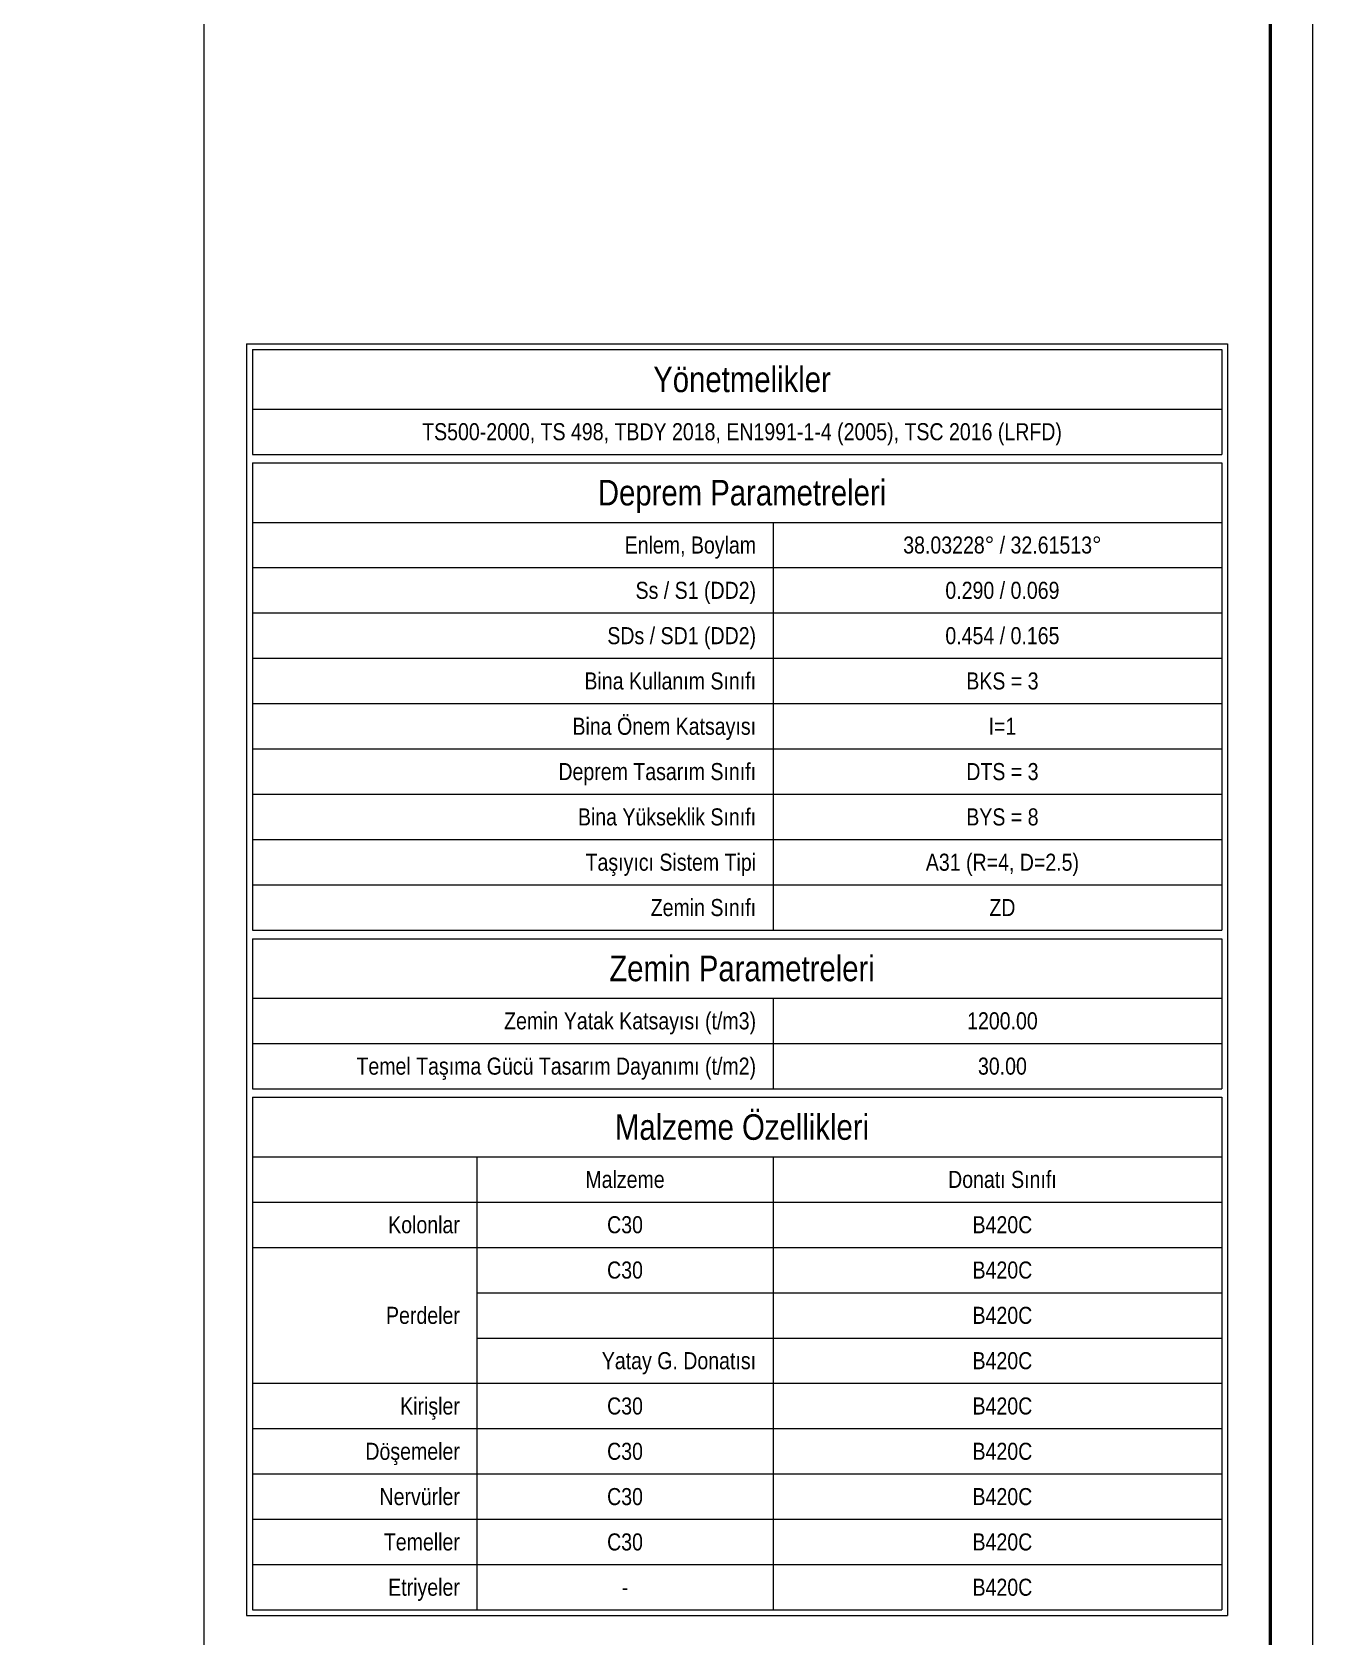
# Model space of a CAD drawing. Header units: millimetres. Extents: x -267 to 94375, y 6431 to 10838.
# Drawn here: x 8188 to 8939, y 7099 to 8040 of the extents above; entities that cross this region are included whole.
import ezdxf
from ezdxf.enums import TextEntityAlignment as Align

# ---------------------------------------------------------------- set-up
doc = ezdxf.new("R2010")
doc.units = ezdxf.units.MM
doc.header["$LTSCALE"] = 0.0001
for name, color, linetype, lineweight in [('Metraj Tablosu Ana Başlık', 1, 'Continuous', 20), ('Metraj Tablosu Başlık', 1, 'Continuous', 20), ('SHEETSUMMARY-50', 152, 'Continuous', 20), ('SheetView', 40, 'Continuous', 20), ('SheetViewOut', 231, 'Continuous', 20)]:
    doc.layers.add(name, color=color, linetype=linetype, lineweight=lineweight)
doc.layers.add('Metraj Tablosu Yazı', color=8, linetype='Continuous', lineweight=20, true_color=0x414141)
doc.layers.add('Metraj Tablosu Çizgi', color=171, linetype='Continuous', lineweight=20, true_color=0xaaaaff)
doc.styles.add('YAZI (BEYKENT)', font='')
doc.styles.get('YAZI (BEYKENT)').set_extended_font_data('Bahnschrift Light Condensed')

msp = doc.modelspace()

# ---------------------------------------------------------------- linework, layer by layer
at = {"layer": 'Metraj Tablosu Çizgi'}
for points in [[(8313.61, 7857.22), (8888.61, 7857.22)], [(8313.61, 7857.22), (8313.61, 7111.81)], [(8888.61, 7857.22), (8888.61, 7111.81)], [(8316.95, 7853.89), (8885.28, 7853.89)], [(8316.95, 7853.89), (8316.95, 7819.05)], [(8885.28, 7853.89), (8885.28, 7819.05)], [(8316.95, 7819.05), (8885.28, 7819.05)], [(8316.95, 7819.05), (8885.28, 7819.05)], [(8316.95, 7819.05), (8316.95, 7792.48)], [(8885.28, 7819.05), (8885.28, 7792.48)], [(8316.95, 7792.48), (8885.28, 7792.48)], [(8316.95, 7787.48), (8885.28, 7787.48)], [(8316.95, 7787.48), (8316.95, 7752.64)], [(8885.28, 7787.48), (8885.28, 7752.64)], [(8316.95, 7752.64), (8885.28, 7752.64)], [(8316.95, 7752.64), (8622.21, 7752.64)], [(8316.95, 7752.64), (8316.95, 7726.08)], [(8622.21, 7752.64), (8622.21, 7726.08)], [(8622.21, 7752.64), (8885.28, 7752.64)], [(8622.21, 7752.64), (8622.21, 7726.08)], [(8885.28, 7752.64), (8885.28, 7726.08)], [(8316.95, 7726.08), (8622.21, 7726.08)], [(8316.95, 7726.08), (8622.21, 7726.08)], [(8316.95, 7726.08), (8316.95, 7699.52)], [(8622.21, 7726.08), (8885.28, 7726.08)], [(8622.21, 7726.08), (8622.21, 7699.52)], [(8622.21, 7726.08), (8885.28, 7726.08)], [(8622.21, 7726.08), (8622.21, 7699.52)], [(8885.28, 7726.08), (8885.28, 7699.52)], [(8316.95, 7699.52), (8622.21, 7699.52)], [(8316.95, 7699.52), (8622.21, 7699.52)], [(8316.95, 7699.52), (8316.95, 7672.95)], [(8622.21, 7699.52), (8885.28, 7699.52)], [(8622.21, 7699.52), (8622.21, 7672.95)], [(8622.21, 7699.52), (8885.28, 7699.52)], [(8622.21, 7699.52), (8622.21, 7672.95)], [(8885.28, 7699.52), (8885.28, 7672.95)], [(8316.95, 7672.95), (8622.21, 7672.95)], [(8316.95, 7672.95), (8622.21, 7672.95)], [(8316.95, 7672.95), (8316.95, 7646.39)], [(8622.21, 7672.95), (8885.28, 7672.95)], [(8622.21, 7672.95), (8622.21, 7646.39)], [(8622.21, 7672.95), (8885.28, 7672.95)], [(8622.21, 7672.95), (8622.21, 7646.39)], [(8885.28, 7672.95), (8885.28, 7646.39)], [(8316.95, 7646.39), (8622.21, 7646.39)], [(8316.95, 7646.39), (8622.21, 7646.39)], [(8316.95, 7646.39), (8316.95, 7619.83)], [(8622.21, 7646.39), (8885.28, 7646.39)], [(8622.21, 7646.39), (8622.21, 7619.83)], [(8622.21, 7646.39), (8885.28, 7646.39)], [(8622.21, 7646.39), (8622.21, 7619.83)], [(8885.28, 7646.39), (8885.28, 7619.83)], [(8316.95, 7619.83), (8622.21, 7619.83)], [(8316.95, 7619.83), (8622.21, 7619.83)], [(8316.95, 7619.83), (8316.95, 7593.27)], [(8622.21, 7619.83), (8885.28, 7619.83)], [(8622.21, 7619.83), (8622.21, 7593.27)], [(8622.21, 7619.83), (8885.28, 7619.83)], [(8622.21, 7619.83), (8622.21, 7593.27)], [(8885.28, 7619.83), (8885.28, 7593.27)], [(8316.95, 7593.27), (8622.21, 7593.27)], [(8316.95, 7593.27), (8622.21, 7593.27)], [(8316.95, 7593.27), (8316.95, 7566.7)], [(8622.21, 7593.27), (8885.28, 7593.27)], [(8622.21, 7593.27), (8622.21, 7566.7)], [(8622.21, 7593.27), (8885.28, 7593.27)], [(8622.21, 7593.27), (8622.21, 7566.7)], [(8885.28, 7593.27), (8885.28, 7566.7)], [(8316.95, 7566.7), (8622.21, 7566.7)], [(8316.95, 7566.7), (8622.21, 7566.7)], [(8316.95, 7566.7), (8316.95, 7540.14)], [(8622.21, 7566.7), (8885.28, 7566.7)], [(8622.21, 7566.7), (8622.21, 7540.14)], [(8622.21, 7566.7), (8885.28, 7566.7)], [(8622.21, 7566.7), (8622.21, 7540.14)], [(8885.28, 7566.7), (8885.28, 7540.14)], [(8316.95, 7540.14), (8622.21, 7540.14)], [(8316.95, 7540.14), (8622.21, 7540.14)], [(8316.95, 7540.14), (8316.95, 7513.58)], [(8622.21, 7540.14), (8885.28, 7540.14)], [(8622.21, 7540.14), (8622.21, 7513.58)], [(8622.21, 7540.14), (8885.28, 7540.14)], [(8622.21, 7540.14), (8622.21, 7513.58)], [(8885.28, 7540.14), (8885.28, 7513.58)], [(8316.95, 7513.58), (8622.21, 7513.58)], [(8316.95, 7508.58), (8885.28, 7508.58)], [(8316.95, 7508.58), (8316.95, 7473.73)], [(8622.21, 7513.58), (8885.28, 7513.58)], [(8885.28, 7508.58), (8885.28, 7473.73)], [(8316.95, 7473.73), (8885.28, 7473.73)], [(8316.95, 7473.73), (8622.21, 7473.73)], [(8316.95, 7473.73), (8316.95, 7447.17)], [(8622.21, 7473.73), (8622.21, 7447.17)], [(8622.21, 7473.73), (8885.28, 7473.73)], [(8622.21, 7473.73), (8622.21, 7447.17)], [(8885.28, 7473.73), (8885.28, 7447.17)], [(8316.95, 7447.17), (8622.21, 7447.17)], [(8316.95, 7447.17), (8622.21, 7447.17)], [(8316.95, 7447.17), (8316.95, 7420.61)], [(8622.21, 7447.17), (8885.28, 7447.17)], [(8622.21, 7447.17), (8622.21, 7420.61)], [(8622.21, 7447.17), (8885.28, 7447.17)], [(8622.21, 7447.17), (8622.21, 7420.61)], [(8885.28, 7447.17), (8885.28, 7420.61)], [(8316.95, 7420.61), (8622.21, 7420.61)], [(8316.95, 7415.61), (8885.28, 7415.61)], [(8316.95, 7415.61), (8316.95, 7380.77)], [(8622.21, 7420.61), (8885.28, 7420.61)], [(8885.28, 7415.61), (8885.28, 7380.77)], [(8316.95, 7380.77), (8885.28, 7380.77)], [(8316.95, 7380.77), (8448.58, 7380.77)], [(8316.95, 7380.77), (8316.95, 7354.2)], [(8448.58, 7380.77), (8448.58, 7354.2)], [(8448.58, 7380.77), (8622.21, 7380.77)], [(8448.58, 7380.77), (8448.58, 7354.2)], [(8622.21, 7380.77), (8622.21, 7354.2)], [(8622.21, 7380.77), (8885.28, 7380.77)], [(8622.21, 7380.77), (8622.21, 7354.2)], [(8885.28, 7380.77), (8885.28, 7354.2)], [(8316.95, 7354.2), (8448.58, 7354.2)], [(8316.95, 7354.2), (8448.58, 7354.2)], [(8316.95, 7354.2), (8316.95, 7327.64)], [(8448.58, 7354.2), (8622.21, 7354.2)], [(8448.58, 7354.2), (8448.58, 7327.64)], [(8448.58, 7354.2), (8622.21, 7354.2)], [(8448.58, 7354.2), (8448.58, 7327.64)], [(8622.21, 7354.2), (8885.28, 7354.2)], [(8622.21, 7354.2), (8622.21, 7327.64)], [(8622.21, 7354.2), (8885.28, 7354.2)], [(8622.21, 7354.2), (8622.21, 7327.64)], [(8885.28, 7354.2), (8885.28, 7327.64)], [(8316.95, 7327.64), (8448.58, 7327.64)], [(8316.95, 7327.64), (8448.58, 7327.64)], [(8316.95, 7327.64), (8316.95, 7247.95)], [(8448.58, 7327.64), (8622.21, 7327.64)], [(8448.58, 7327.64), (8448.58, 7247.95)], [(8448.58, 7327.64), (8622.21, 7327.64)], [(8448.58, 7327.64), (8448.58, 7301.08)], [(8622.21, 7327.64), (8885.28, 7327.64)], [(8622.21, 7327.64), (8622.21, 7301.08)], [(8622.21, 7327.64), (8885.28, 7327.64)], [(8622.21, 7327.64), (8622.21, 7301.08)], [(8885.28, 7327.64), (8885.28, 7301.08)], [(8448.58, 7301.08), (8622.21, 7301.08)], [(8448.58, 7301.08), (8622.21, 7301.08)], [(8448.58, 7301.08), (8448.58, 7274.52)], [(8622.21, 7301.08), (8885.28, 7301.08)], [(8622.21, 7301.08), (8622.21, 7274.52)], [(8622.21, 7301.08), (8885.28, 7301.08)], [(8622.21, 7301.08), (8622.21, 7274.52)], [(8885.28, 7301.08), (8885.28, 7274.52)], [(8448.58, 7274.52), (8622.21, 7274.52)], [(8448.58, 7274.52), (8622.21, 7274.52)], [(8448.58, 7274.52), (8448.58, 7247.95)], [(8622.21, 7274.52), (8885.28, 7274.52)], [(8622.21, 7274.52), (8622.21, 7247.95)], [(8622.21, 7274.52), (8885.28, 7274.52)], [(8622.21, 7274.52), (8622.21, 7247.95)], [(8885.28, 7274.52), (8885.28, 7247.95)], [(8316.95, 7247.95), (8448.58, 7247.95)], [(8316.95, 7247.95), (8448.58, 7247.95)], [(8316.95, 7247.95), (8316.95, 7221.39)], [(8448.58, 7247.95), (8622.21, 7247.95)], [(8448.58, 7247.95), (8448.58, 7221.39)], [(8448.58, 7247.95), (8622.21, 7247.95)], [(8448.58, 7247.95), (8448.58, 7221.39)], [(8622.21, 7247.95), (8885.28, 7247.95)], [(8622.21, 7247.95), (8622.21, 7221.39)], [(8622.21, 7247.95), (8885.28, 7247.95)], [(8622.21, 7247.95), (8622.21, 7221.39)], [(8885.28, 7247.95), (8885.28, 7221.39)], [(8316.95, 7221.39), (8448.58, 7221.39)], [(8316.95, 7221.39), (8448.58, 7221.39)], [(8316.95, 7221.39), (8316.95, 7194.83)], [(8448.58, 7221.39), (8622.21, 7221.39)], [(8448.58, 7221.39), (8448.58, 7194.83)], [(8448.58, 7221.39), (8622.21, 7221.39)], [(8448.58, 7221.39), (8448.58, 7194.83)], [(8622.21, 7221.39), (8885.28, 7221.39)], [(8622.21, 7221.39), (8622.21, 7194.83)], [(8622.21, 7221.39), (8885.28, 7221.39)], [(8622.21, 7221.39), (8622.21, 7194.83)], [(8885.28, 7221.39), (8885.28, 7194.83)], [(8316.95, 7194.83), (8448.58, 7194.83)], [(8316.95, 7194.83), (8448.58, 7194.83)], [(8316.95, 7194.83), (8316.95, 7168.27)], [(8448.58, 7194.83), (8622.21, 7194.83)], [(8448.58, 7194.83), (8448.58, 7168.27)], [(8448.58, 7194.83), (8622.21, 7194.83)], [(8448.58, 7194.83), (8448.58, 7168.27)], [(8622.21, 7194.83), (8885.28, 7194.83)], [(8622.21, 7194.83), (8622.21, 7168.27)], [(8622.21, 7194.83), (8885.28, 7194.83)], [(8622.21, 7194.83), (8622.21, 7168.27)], [(8885.28, 7194.83), (8885.28, 7168.27)], [(8316.95, 7168.27), (8448.58, 7168.27)], [(8316.95, 7168.27), (8448.58, 7168.27)], [(8316.95, 7168.27), (8316.95, 7141.7)], [(8448.58, 7168.27), (8622.21, 7168.27)], [(8448.58, 7168.27), (8448.58, 7141.7)], [(8448.58, 7168.27), (8622.21, 7168.27)], [(8448.58, 7168.27), (8448.58, 7141.7)], [(8622.21, 7168.27), (8885.28, 7168.27)], [(8622.21, 7168.27), (8622.21, 7141.7)], [(8622.21, 7168.27), (8885.28, 7168.27)], [(8622.21, 7168.27), (8622.21, 7141.7)], [(8885.28, 7168.27), (8885.28, 7141.7)], [(8316.95, 7141.7), (8448.58, 7141.7)], [(8316.95, 7141.7), (8448.58, 7141.7)], [(8316.95, 7141.7), (8316.95, 7115.14)], [(8448.58, 7141.7), (8622.21, 7141.7)], [(8448.58, 7141.7), (8448.58, 7115.14)], [(8448.58, 7141.7), (8622.21, 7141.7)], [(8448.58, 7141.7), (8448.58, 7115.14)], [(8622.21, 7141.7), (8885.28, 7141.7)], [(8622.21, 7141.7), (8622.21, 7115.14)], [(8622.21, 7141.7), (8885.28, 7141.7)], [(8622.21, 7141.7), (8622.21, 7115.14)], [(8885.28, 7141.7), (8885.28, 7115.14)], [(8313.61, 7111.81), (8888.61, 7111.81)], [(8316.95, 7115.14), (8448.58, 7115.14)], [(8448.58, 7115.14), (8622.21, 7115.14)], [(8622.21, 7115.14), (8885.28, 7115.14)]]:
    msp.add_lwpolyline(points, dxfattribs=at)
at = {"layer": 'SHEETSUMMARY-50', "const_width": 2, "flags": 128}
msp.add_lwpolyline([(857.59, 6556.81), (8913.61, 6556.81), (8913.61, 10706.81), (857.59, 10706.81)], close=True, dxfattribs=at)
at = {"layer": 'SheetView'}
msp.add_lwpolyline([(882.59, 6581.81), (8288.61, 6581.81), (8288.61, 10681.81), (882.59, 10681.81)], close=True, dxfattribs=at)
at = {"layer": 'SheetViewOut'}
msp.add_lwpolyline([(832.59, 6531.81), (8938.61, 6531.81), (8938.61, 10731.81), (832.59, 10731.81)], close=True, dxfattribs=at)

# ---------------------------------------------------------------- texts
at = {"layer": 'Metraj Tablosu Ana Başlık', "style": 'YAZI (BEYKENT)'}
for s, p in [('Yönetmelikler', (8603.98, 7836.47)), ('Deprem Parametreleri', (8603.98, 7770.06)), ('Zemin Parametreleri', (8603.98, 7491.16)), ('Malzeme Özellikleri', (8603.98, 7398.19))]:
    msp.add_text(s, height=15, dxfattribs=at).set_placement(p, align=Align.MIDDLE_CENTER)
at = {"layer": 'Metraj Tablosu Başlık', "style": 'YAZI (BEYKENT)'}
for s, p in [('Malzeme', (8535.39, 7367.48)), ('Donatı Sınıfı', (8756.61, 7367.48))]:
    msp.add_text(s, height=10, dxfattribs=at).set_placement(p, align=Align.MIDDLE_CENTER)
for s, p in [('Kolonlar', (8438.58, 7340.92)), ('Perdeler', (8438.58, 7287.8)), ('Yatay G. Donatısı', (8612.21, 7261.23)), ('Kirişler', (8438.58, 7234.67)), ('Döşemeler', (8438.58, 7208.11)), ('Nervürler', (8438.58, 7181.55)), ('Temeller', (8438.58, 7154.98)), ('Etriyeler', (8438.58, 7128.42))]:
    msp.add_text(s, height=10, dxfattribs=at).set_placement(p, align=Align.MIDDLE_RIGHT)
at = {"layer": 'Metraj Tablosu Yazı', "style": 'YAZI (BEYKENT)'}
for s, p in [('TS500-2000, TS 498, TBDY 2018, EN1991-1-4 (2005), TSC 2016 (LRFD)', (8603.98, 7805.77)), ('38.03228° / 32.61513°', (8756.61, 7739.36)), ('0.290 / 0.069', (8756.61, 7712.8)), ('0.454 / 0.165', (8756.61, 7686.23)), ('BKS = 3', (8756.61, 7659.67)), ('I=1', (8756.61, 7633.11)), ('DTS = 3', (8756.61, 7606.55)), ('BYS = 8', (8756.61, 7579.98)), ('A31 (R=4, D=2.5)', (8756.61, 7553.42)), ('ZD', (8756.61, 7526.86)), ('1200.00', (8756.61, 7460.45)), ('30.00', (8756.61, 7433.89)), ('C30', (8535.39, 7340.92)), ('B420C', (8756.61, 7340.92)), ('C30', (8535.39, 7314.36)), ('B420C', (8756.61, 7314.36)), ('B420C', (8756.61, 7287.8)), ('B420C', (8756.61, 7261.23)), ('C30', (8535.39, 7234.67)), ('B420C', (8756.61, 7234.67)), ('C30', (8535.39, 7208.11)), ('B420C', (8756.61, 7208.11)), ('C30', (8535.39, 7181.55)), ('B420C', (8756.61, 7181.55)), ('C30', (8535.39, 7154.98)), ('B420C', (8756.61, 7154.98)), ('B420C', (8756.61, 7128.42)), ('-', (8535.39, 7128.42))]:
    msp.add_text(s, height=10, dxfattribs=at).set_placement(p, align=Align.MIDDLE_CENTER)
for s, p in [('Enlem, Boylam', (8612.21, 7739.36)), ('Ss / S1 (DD2)', (8612.21, 7712.8)), ('SDs / SD1 (DD2)', (8612.21, 7686.23)), ('Bina Kullanım Sınıfı', (8612.21, 7659.67)), ('Bina Önem Katsayısı', (8612.21, 7633.11)), ('Deprem Tasarım Sınıfı', (8612.21, 7606.55)), ('Bina Yükseklik Sınıfı', (8612.21, 7579.98)), ('Taşıyıcı Sistem Tipi', (8612.21, 7553.42)), ('Zemin Sınıfı', (8612.21, 7526.86)), ('Zemin Yatak Katsayısı (t/m3)', (8612.21, 7460.45)), ('Temel Taşıma Gücü Tasarım Dayanımı (t/m2)', (8612.21, 7433.89))]:
    msp.add_text(s, height=10, dxfattribs=at).set_placement(p, align=Align.MIDDLE_RIGHT)

doc.saveas('drawing.dxf')
